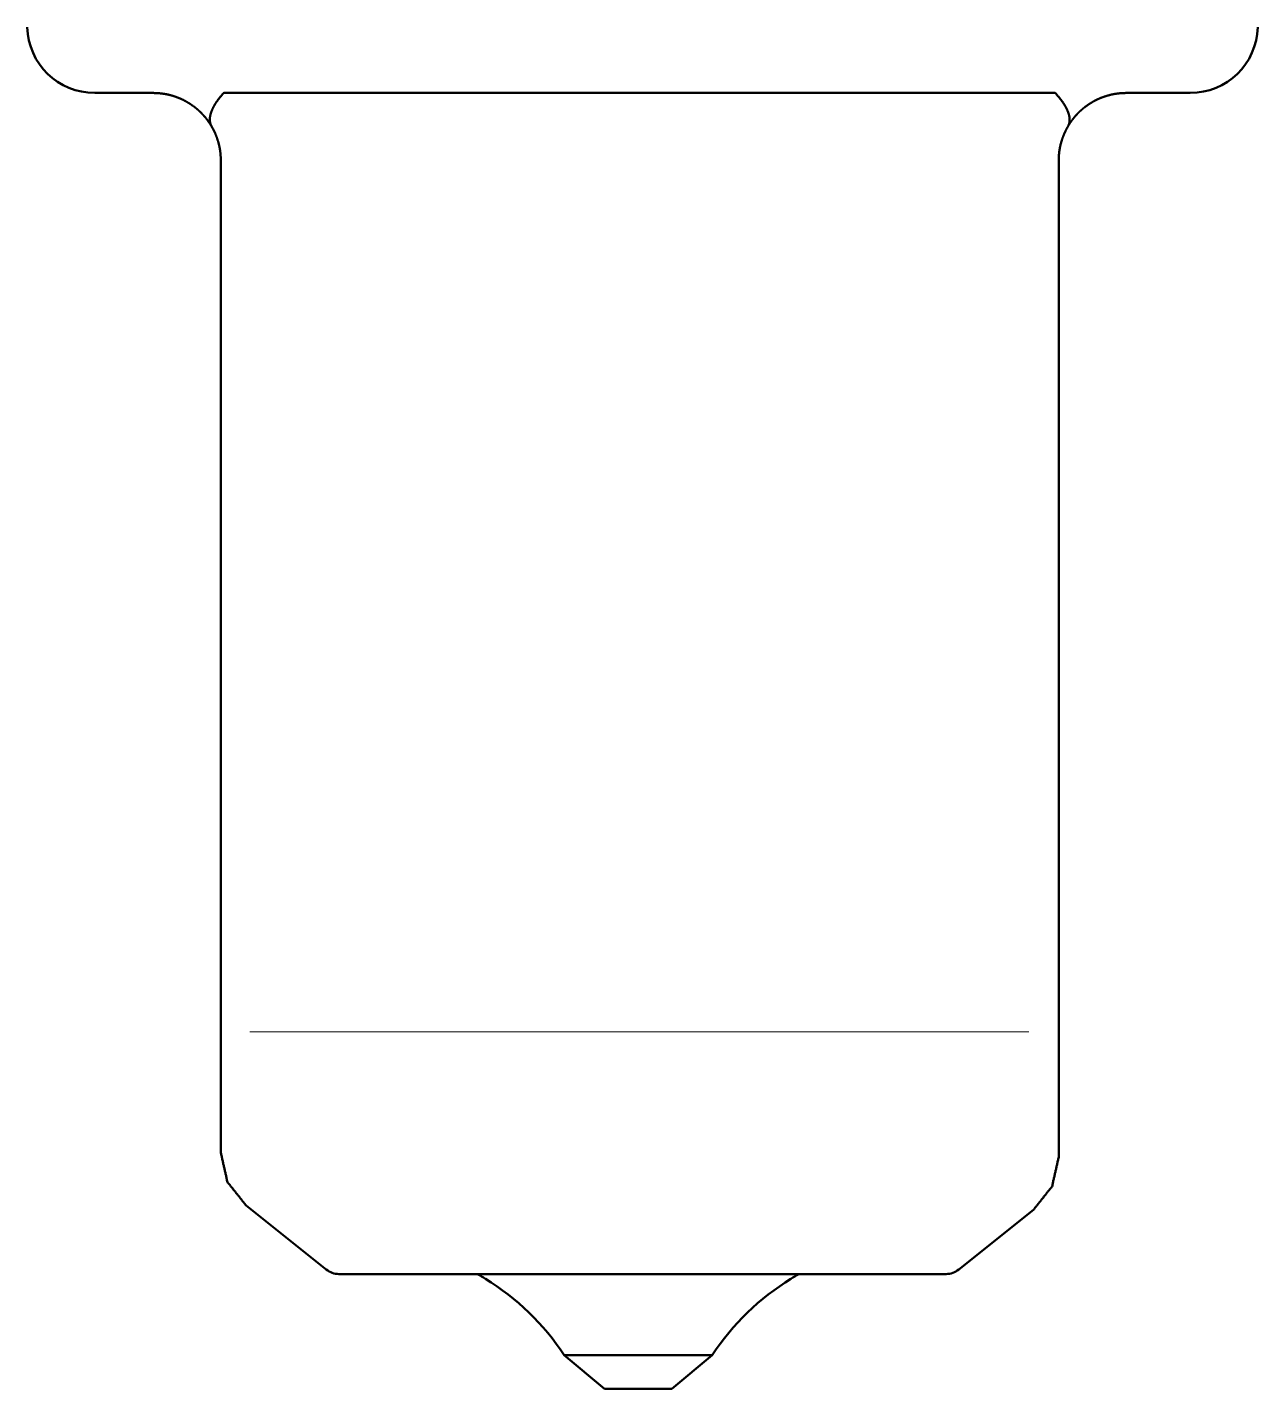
# Paper-space layout 'Layout1' of a CAD drawing. Header units: millimetres. Extents: x 69 to 348, y 30 to 269.
# Drawn here: x 72.81 to 109.25, y 94.43 to 134.78 of the extents above; entities that cross this region are included whole.
import ezdxf

# ---------------------------------------------------------------- set-up
doc = ezdxf.new("R2010")
doc.units = ezdxf.units.MM
doc.layers.add('170', color=7, linetype='Continuous', true_color=0xffffff)

psp = doc.layouts.get("Layout1")

# ---------------------------------------------------------------- linework, layer by layer
at = {"layer": '170', "color": 155, "linetype": 'Continuous', "lineweight": 50}
for p, q in [((78.544, 105.966), (78.544, 130.829)), ((103.357, 130.829), (103.357, 105.966)), ((79.29, 99.863), (81.667, 97.961)), ((79.294, 99.859), (79.294, 99.859)), ((100.396, 97.961), (102.61, 99.732)), ((88.713, 95.429), (89.905, 94.429)), ((91.905, 94.429), (93.097, 95.429))]:
    psp.add_line(p, q, dxfattribs=at)
at = {"layer": '170', "color": 155, "linetype": 'Continuous', "lineweight": 13}
psp.add_line((102.477, 105.005), (79.406, 105.005), dxfattribs=at)
at = {"layer": '170', "color": 155, "linetype": 'Continuous', "lineweight": 50}
for centre, radius, start, end in [((74.81, 134.829), 2, 181.5, 270), ((107.253, 134.829), 2, 270, 358.5), ((82.042, 98.429), 0.6, 231.3402, 270), ((82.379, 91.229), 7.6, 58.2245, 60.2758), ((82.379, 91.229), 7.6, 33.5477, 58.2245), ((99.431, 91.229), 7.6, 121.7755, 146.4523), ((99.431, 91.229), 7.6, 119.7242, 121.7755), ((100.021, 98.429), 0.6, 270, 308.6598)]:
    psp.add_arc(centre, radius, start, end, dxfattribs=at)
for points, knots in [([(76.544, 132.829), (75.249, 132.829), (74.81, 132.829)], [0, 0, 0.74657, 1, 1]), ([(78.268, 131.842), (78.207, 131.94), (78.144, 132.029), (78.081, 132.109), (78.016, 132.182), (77.984, 132.217), (77.952, 132.25), (77.919, 132.281), (77.887, 132.311), (77.823, 132.366), (77.76, 132.417), (77.636, 132.505), (77.515, 132.577), (77.486, 132.594), (77.456, 132.609), (77.427, 132.624), (77.398, 132.637), (77.342, 132.663), (77.286, 132.686), (77.179, 132.726), (77.076, 132.757), (76.977, 132.782), (76.882, 132.8), (76.705, 132.823), (76.544, 132.829)], [0, 0, 0.055529, 0.107678, 0.157008, 0.203905, 0.226545, 0.248689, 0.270342, 0.291468, 0.332201, 0.371116, 0.444257, 0.512078, 0.528314, 0.544257, 0.559909, 0.575273, 0.605202, 0.634127, 0.689248, 0.74111, 0.790089, 0.836471, 0.922307, 1, 1]), ([(78.617, 132.818), (78.497, 132.675), (78.397, 132.536), (78.375, 132.501), (78.355, 132.467), (78.336, 132.433), (78.318, 132.399), (78.287, 132.333), (78.261, 132.269), (78.242, 132.207), (78.228, 132.147), (78.223, 132.118), (78.22, 132.09), (78.218, 132.062), (78.217, 132.034), (78.221, 131.982), (78.231, 131.932), (78.238, 131.908), (78.247, 131.885), (78.252, 131.874), (78.257, 131.863), (78.262, 131.853), (78.268, 131.842)], [0, 0, 0.170045, 0.326239, 0.363285, 0.399558, 0.435094, 0.46983, 0.536377, 0.59901, 0.658074, 0.713905, 0.74073, 0.766896, 0.792472, 0.817432, 0.865444, 0.911432, 0.933908, 0.956168, 0.967251, 0.978238, 0.989119, 1, 1]), ([(78.617, 132.818), (78.624, 132.824), (78.63, 132.827), (78.637, 132.829), (78.644, 132.829)], [0, 0, 0.266526, 0.517195, 0.759203, 1, 1]), ([(78.644, 132.829), (81.725, 132.829), (85.223, 132.829), (88.983, 132.829), (90.908, 132.829), (94.741, 132.829), (98.407, 132.829), (100.125, 132.829), (103.237, 132.829)], [0, 0, 0.125256, 0.267518, 0.420394, 0.498675, 0.654525, 0.803597, 0.873477, 1, 1]), ([(103.237, 132.829), (103.244, 132.829), (103.251, 132.827), (103.258, 132.824), (103.264, 132.819)], [0, 0, 0.241985, 0.485923, 0.735955, 1, 1]), ([(103.633, 131.842), (103.639, 131.853), (103.644, 131.863), (103.649, 131.874), (103.654, 131.885), (103.662, 131.908), (103.669, 131.931), (103.678, 131.981), (103.681, 132.033), (103.681, 132.06), (103.678, 132.088), (103.675, 132.117), (103.669, 132.146), (103.654, 132.206), (103.633, 132.268), (103.606, 132.332), (103.574, 132.398), (103.555, 132.432), (103.535, 132.466), (103.514, 132.5), (103.491, 132.535), (103.388, 132.675), (103.264, 132.819)], [0, 0, 0.010671, 0.021364, 0.032155, 0.04304, 0.064908, 0.087009, 0.132298, 0.1797, 0.20443, 0.229813, 0.255834, 0.282546, 0.338228, 0.397271, 0.459985, 0.526722, 0.561621, 0.597365, 0.633866, 0.671164, 0.828522, 1, 1]), ([(105.357, 132.829), (105.193, 132.823), (105.014, 132.8), (104.918, 132.781), (104.819, 132.755), (104.715, 132.723), (104.607, 132.683), (104.552, 132.66), (104.495, 132.634), (104.437, 132.605), (104.378, 132.573), (104.258, 132.5), (104.135, 132.412), (104.072, 132.361), (104.008, 132.306), (103.977, 132.276), (103.945, 132.245), (103.913, 132.212), (103.881, 132.178), (103.817, 132.106), (103.755, 132.026), (103.693, 131.939), (103.633, 131.842)], [0, 0, 0.079036, 0.165947, 0.212772, 0.262129, 0.314311, 0.369687, 0.398718, 0.428731, 0.459824, 0.492012, 0.559739, 0.63266, 0.671408, 0.711934, 0.73294, 0.754434, 0.776392, 0.798821, 0.845228, 0.89396, 0.945379, 1, 1]), ([(107.253, 132.829), (106.772, 132.829), (105.357, 132.829)], [0, 0, 0.253761, 1, 1]), ([(78.544, 130.829), (78.538, 130.979), (78.522, 131.125), (78.516, 131.161), (78.51, 131.197), (78.503, 131.232), (78.495, 131.267), (78.487, 131.301), (78.479, 131.335), (78.47, 131.368), (78.46, 131.401), (78.419, 131.525), (78.373, 131.639), (78.348, 131.693), (78.322, 131.744), (78.295, 131.794), (78.268, 131.842)], [0, 0, 0.141241, 0.279687, 0.313982, 0.348115, 0.381929, 0.415378, 0.44848, 0.481252, 0.513699, 0.545694, 0.668569, 0.784478, 0.840232, 0.894677, 0.947922, 1, 1]), ([(103.633, 131.842), (103.579, 131.744), (103.528, 131.638), (103.482, 131.523), (103.44, 131.399), (103.431, 131.367), (103.422, 131.333), (103.413, 131.3), (103.405, 131.266), (103.391, 131.197), (103.379, 131.126), (103.374, 131.09), (103.37, 131.053), (103.366, 131.017), (103.363, 130.979), (103.359, 130.905), (103.357, 130.829)], [0, 0, 0.105882, 0.216539, 0.332794, 0.455856, 0.487863, 0.520251, 0.552854, 0.585692, 0.652131, 0.719697, 0.753938, 0.78851, 0.823439, 0.858601, 0.929117, 1, 1]), ([(78.544, 101.421), (78.544, 101.546), (78.544, 101.609), (78.544, 101.644), (78.544, 101.815), (78.544, 102.274), (78.544, 102.86), (78.544, 103.192), (78.544, 103.546), (78.544, 103.917), (78.544, 104.703), (78.544, 105.536), (78.544, 105.966)], [0, 0, 0.027485, 0.041329, 0.049217, 0.086802, 0.187691, 0.316696, 0.389723, 0.467507, 0.549191, 0.722135, 0.905313, 1, 1]), ([(103.357, 105.966), (103.357, 105.53), (103.357, 105.315), (103.357, 104.686), (103.357, 104.281), (103.357, 103.512), (103.357, 102.813), (103.357, 102.207), (103.357, 101.724), (103.357, 101.626), (103.357, 101.582), (103.357, 101.467), (103.357, 101.322), (103.357, 101.291)], [0, 0, 0.093308, 0.139258, 0.273862, 0.360536, 0.524942, 0.674389, 0.804068, 0.907492, 0.928297, 0.937815, 0.962486, 0.993505, 1, 1]), ([(79.291, 99.862), (78.74, 100.556), (78.544, 101.421)], [0, 0, 0.499999, 1, 1]), ([(103.357, 101.291), (103.161, 100.427), (102.61, 99.732)], [0, 0, 0.499997, 1, 1]), ([(82.042, 97.829), (82.153, 97.829), (83.022, 97.829), (84.675, 97.829), (86.951, 97.829), (89.626, 97.829), (92.438, 97.829), (95.113, 97.829), (97.388, 97.829), (99.041, 97.829), (99.91, 97.829), (100.021, 97.829)], [0, 0, 0.006163, 0.054514, 0.14647, 0.27303, 0.421806, 0.578235, 0.727007, 0.853559, 0.945505, 0.993844, 1, 1]), ([(88.713, 95.429), (88.819, 95.429), (89.608, 95.429), (90.887, 95.429)], [0, 0, 0.04883, 0.411595, 1, 1]), ([(90.887, 95.429), (91.568, 95.429), (92.674, 95.429), (93.097, 95.429)], [0, 0, 0.308426, 0.808639, 1, 1]), ([(90.897, 94.429), (90.4, 94.429), (89.905, 94.429)], [0, 0, 0.500646, 1, 1]), ([(91.905, 94.429), (91.77, 94.429), (90.897, 94.429)], [0, 0, 0.134263, 1, 1])]:
    psp.add_open_spline(points, degree=1, knots=knots, dxfattribs=at)

doc.saveas('drawing.dxf')
